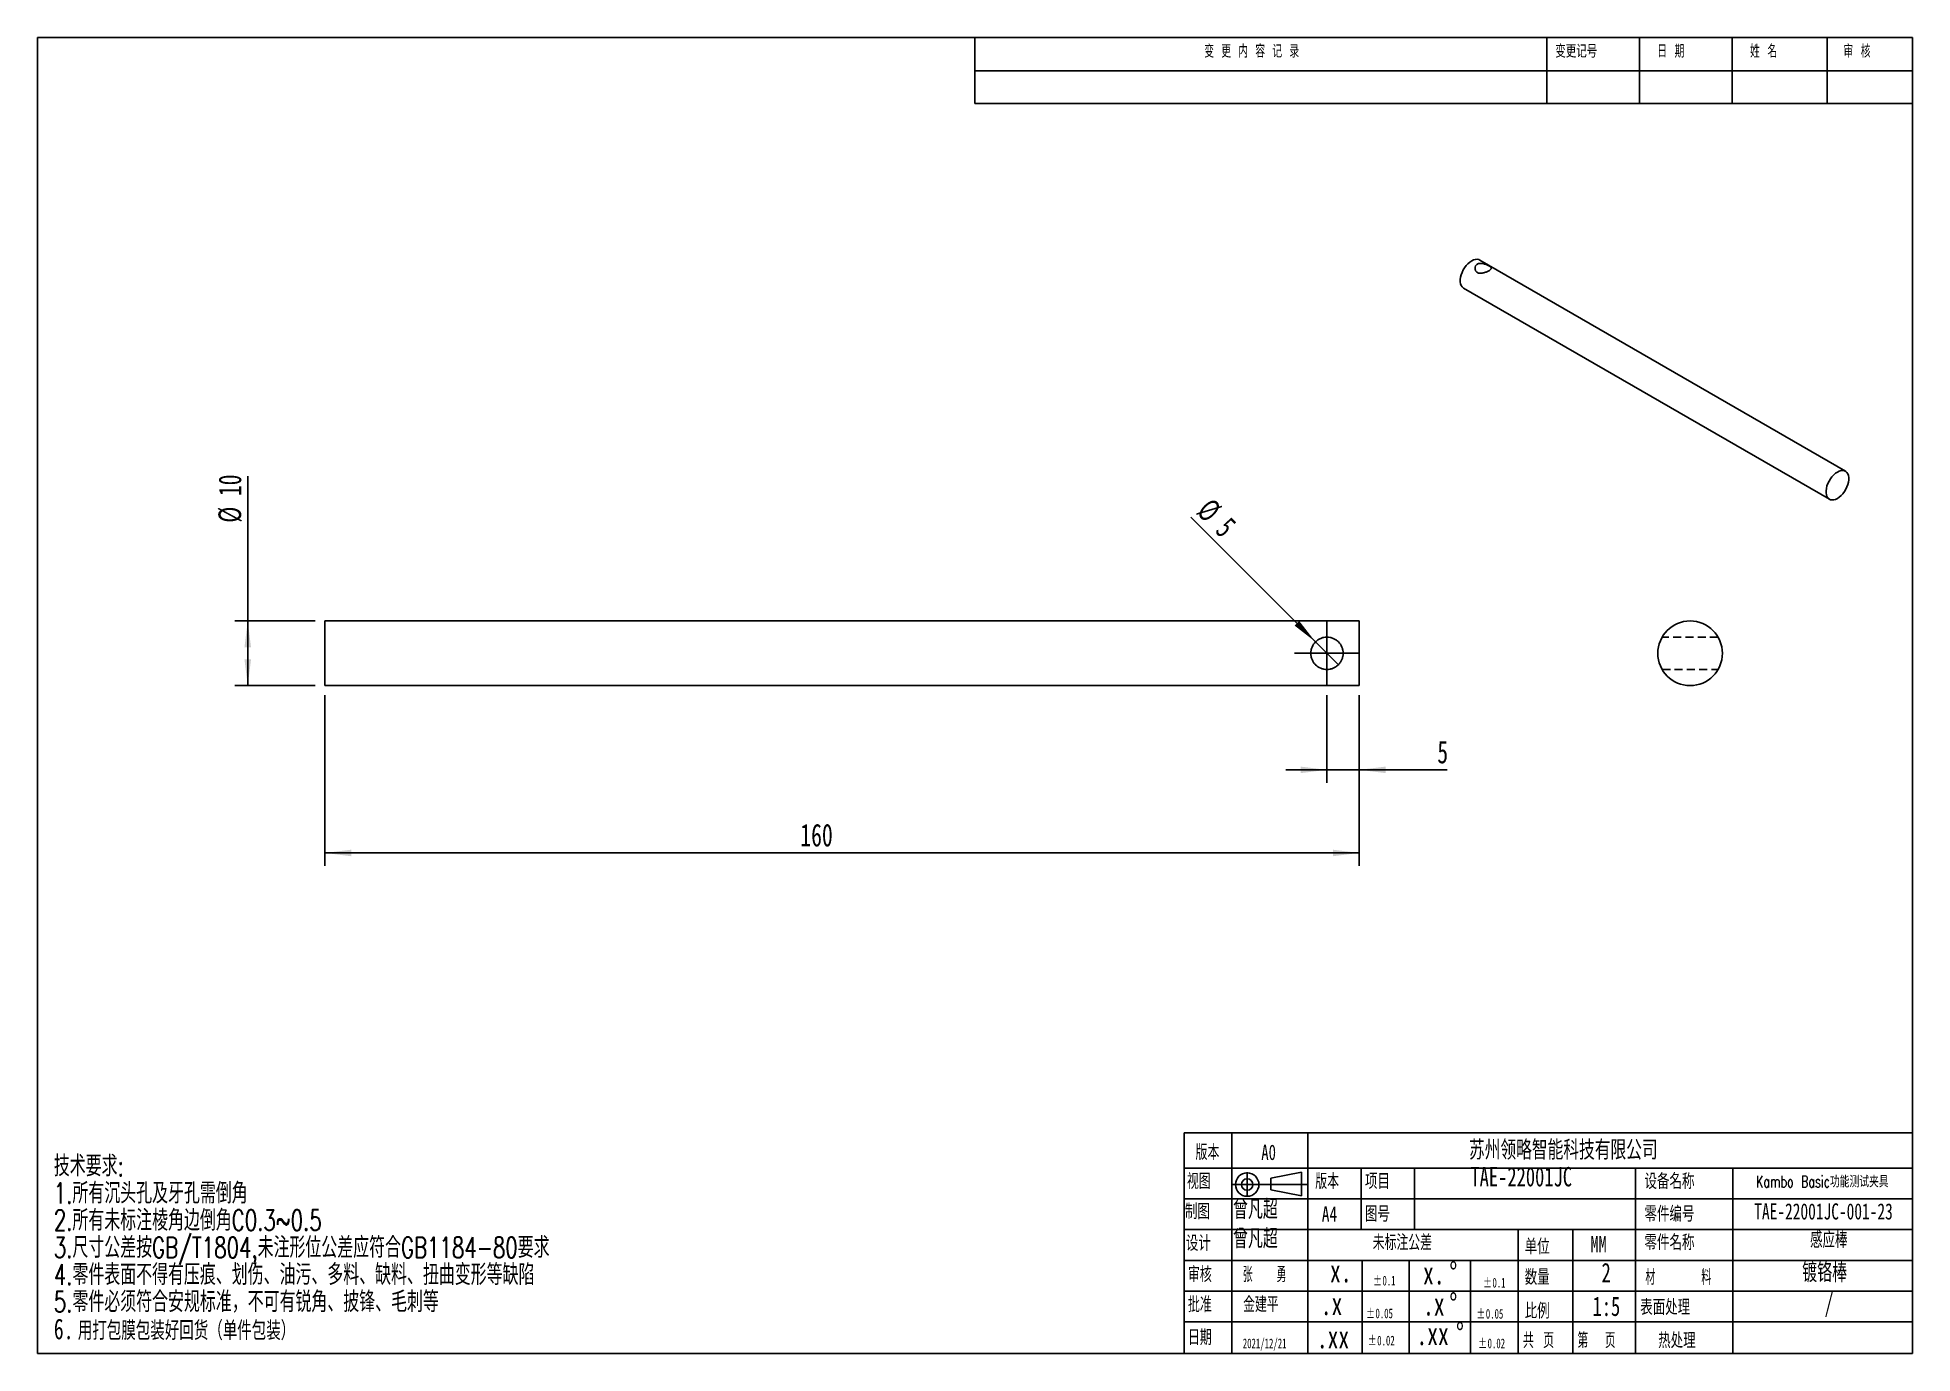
# Model space of a CAD drawing. Extents: x 2 to 292, y 3 to 207.
import ezdxf

# ---------------------------------------------------------------- set-up
doc = ezdxf.new("R2010")
doc.units = 0
for name, pattern in [('SLD-中心线', [34.29, 30.48, -1.27, 1.27, -1.27]), ('SLD-实线', [0]), ('SLD-虚线', [1.905, 1.27, -0.635])]:
    doc.linetypes.add(name, pattern=pattern)
doc.layers.get('0').update_dxf_attribs({"linetype": 'CONTINUOUS'})
for name, color, linetype in [('FORMAT', 7, 'SLD-实线'), ('图层1', 5, 'SLD-中心线'), ('图层7', 7, 'SLD-实线'), ('图框', 7, 'SLD-实线'), ('粗实线', 7, 'SLD-实线')]:
    doc.layers.add(name, color=color, linetype=linetype)
doc.styles.add('SLDTEXTSTYLE0', font='TXT', dxfattribs={"width": 0.7, "bigfont": 'bigfont'})
doc.styles.add('SLDTEXTSTYLE1', font='TXT', dxfattribs={"width": 0.736842, "bigfont": 'bigfont'})
doc.styles.add('SLDTEXTSTYLE2', font='TXT', dxfattribs={"width": 0.7})
doc.styles.add('SLDTEXTSTYLE3', font='TXT', dxfattribs={"width": 0.663})
doc.styles.add('SLDTEXTSTYLE4', font='TXT', dxfattribs={"width": 0.559211, "bigfont": 'bigfont'})
doc.styles.add('SLDTEXTSTYLE5', font='TXT', dxfattribs={"width": 0.736842})
doc.styles.add('SLDTEXTSTYLE6', font='TXT', dxfattribs={"width": 0.629187, "bigfont": 'bigfont'})
doc.styles.add('SLDTEXTSTYLE7', font='TXT', dxfattribs={"width": 0.657895, "bigfont": 'bigfont'})
doc.styles.add('SLDTEXTSTYLE8', font='TXT', dxfattribs={"width": 0.618421, "bigfont": 'bigfont'})
doc.styles.add('SLDTEXTSTYLE9', font='TXT', dxfattribs={"width": 0.58, "bigfont": 'bigfont'})
doc.dimstyles.new('SLDDIMSTYLE0', dxfattribs={"dimtxt": 3.5, "dimasz": 4.08, "dimexe": 0, "dimexo": 0.0625, "dimgap": 0.875, "dimtad": 2, "dimrnd": 1e-09, "dimzin": 12, "dimtxsty": 'SLDTEXTSTYLE2', "dimsah": 1, "dimcen": 0.09, "dimazin": 3, "dimtfac": 1, "dimtofl": 0, "dimtmove": 0, "dimatfit": 3, "dimtolj": 1, "dimtzin": 12})
doc.dimstyles.new('SLDDIMSTYLE1', dxfattribs={"dimtxt": 3.5, "dimasz": 4.08, "dimexe": 0, "dimexo": 0.0625, "dimgap": 0.875, "dimtad": 2, "dimrnd": 1e-09, "dimzin": 12, "dimtxsty": 'SLDTEXTSTYLE2', "dimsah": 1, "dimcen": 0.09, "dimazin": 3, "dimtfac": 1, "dimtmove": 0, "dimatfit": 3, "dimtolj": 1, "dimtzin": 12})
doc.dimstyles.new('SLDDIMSTYLE2', dxfattribs={"dimtxt": 3.5, "dimasz": 4.08, "dimexe": 0, "dimexo": 0.0625, "dimgap": 0.875, "dimtad": 2, "dimrnd": 1e-09, "dimzin": 12, "dimtxsty": 'SLDTEXTSTYLE2', "dimblk1": 'NONE', "dimsah": 1, "dimcen": 0, "dimazin": 3, "dimtfac": 1, "dimtmove": 0, "dimatfit": 3, "dimtolj": 1, "dimtzin": 12})

# ---------------------------------------------------------------- blocks, each defined once
blk = doc.blocks.new('SW_NOTE_0')
at = {"layer": '图层7', "color": 0, "char_height": 1.5, "attachment_point": 1, "style": 'SLDTEXTSTYLE3'}
for s, insert in [('%%p', (0, 1.93)), ('0.05', (1.44, 1.93))]:
    blk.add_mtext(s, dxfattribs=dict(at, insert=insert))
blk = doc.blocks.new('SW_NOTE_1')
at = {"layer": '图层7', "color": 0, "char_height": 1.5, "attachment_point": 1, "style": 'SLDTEXTSTYLE3'}
for s, insert in [('%%p', (0, 1.93)), ('0.02', (1.44, 1.93))]:
    blk.add_mtext(s, dxfattribs=dict(at, insert=insert))
blk = doc.blocks.new('SW_NOTE_2')
at = {"layer": '图层7', "color": 0, "char_height": 1.5, "attachment_point": 1, "style": 'SLDTEXTSTYLE3'}
for s, insert in [('%%p', (0, 1.93)), ('0.1', (1.44, 1.93))]:
    blk.add_mtext(s, dxfattribs=dict(at, insert=insert))
blk = doc.blocks.new('SW_NOTE_3')
at = {"layer": '图层7', "color": 0, "attachment_point": 1}
for s, insert, char_height, style in [('\\M+18B5A术\\M+19776\\M+18B81:', (0, 4.13), 3.2, 'SLDTEXTSTYLE0'), ('1.\\M+18F8A\\M+1974C沉头\\M+18D45\\M+18B79\\M+189E5\\M+18D45\\M+18EF9\\M+1937C\\M+18A70', (0, -0.07), 3.2, 'SLDTEXTSTYLE0'), ('2.\\M+18F8A\\M+1974C\\M+196A2标\\M+1928D棱\\M+18A70边\\M+1937C\\M+18A70C0.3~0.5', (0, -4.27), 3.2, 'SLDTEXTSTYLE0'), ('3.\\M+18EDA\\M+190A1\\M+18CF6\\M+18DB7\\M+188C2GB/T1804,\\M+196A2\\M+1928D\\M+18C60\\M+188CA\\M+18CF6\\M+18DB7应\\M+19584\\M+18D87GB1184-80\\M+19776\\M+18B81', (0, -8.47), 3.2, 'SLDTEXTSTYLE0'), ('4.\\M+197EB\\M+18C8F\\M+1955C\\M+196CA\\M+19573\\M+193BE\\M+1974C压\\M+18DAD\\M+18141划伤\\M+18141\\M+196FB污\\M+18141\\M+191BD\\M+197BF\\M+18141\\M+1E39E\\M+197BF\\M+18141扭\\M+18BC8变\\M+18C60\\M+19399\\M+1E39E\\M+1E89C', (0, -12.67), 3.2, 'SLDTEXTSTYLE0'), ('5.\\M+197EB\\M+18C8F\\M+1954B须\\M+19584\\M+18D87\\M+188C0规标\\M+18F79\\M+18143\\M+19573\\M+189C2\\M+1974C锐\\M+18A70\\M+18141\\M+194E2锋\\M+18141\\M+196D1\\M+18E68\\M+19399', (0, -16.87), 3.2, 'SLDTEXTSTYLE0'), ('6.', (0, -21.07), 3.2, 'SLDTEXTSTYLE2'), ('\\M+19770\\M+191C5\\M+195EF\\M+1968C\\M+195EF\\M+19195\\M+18D44\\M+189F1货\\M+18169单\\M+18C8F\\M+195EF\\M+19195\\M+1816A', (3.72, -21.47), 2.91042, 'SLDTEXTSTYLE0')]:
    blk.add_mtext(s, dxfattribs=dict(at, insert=insert, char_height=char_height, style=style))
blk = doc.blocks.new('SW_NOTE_4')
at = {"layer": '图层7', "color": 0, "char_height": 3.5, "attachment_point": 1, "style": 'SLDTEXTSTYLE2'}
for s, insert in [('.x', (0, 4.51)), ('%%d', (4.07, 4.51))]:
    blk.add_mtext(s, dxfattribs=dict(at, insert=insert))
blk = doc.blocks.new('SW_NOTE_5')
at = {"layer": '图层7', "color": 0, "char_height": 3.5, "attachment_point": 1, "style": 'SLDTEXTSTYLE2'}
for s, insert in [('x.', (0, 4.51)), ('%%d', (4.07, 4.51))]:
    blk.add_mtext(s, dxfattribs=dict(at, insert=insert))
blk = doc.blocks.new('SW_NOTE_6')
at = {"layer": '图层7', "color": 0, "char_height": 3.5, "attachment_point": 1, "style": 'SLDTEXTSTYLE2'}
for s, insert in [('.xx', (0, 4.51)), ('%%d', (6.11, 4.51))]:
    blk.add_mtext(s, dxfattribs=dict(at, insert=insert))
blk = doc.blocks.new('SW_NOTE_7')
at = {"layer": '图层7', "color": 0, "char_height": 1.5, "attachment_point": 1, "style": 'SLDTEXTSTYLE3'}
for s, insert in [('%%p', (0, 1.93)), ('0.1', (1.44, 1.93))]:
    blk.add_mtext(s, dxfattribs=dict(at, insert=insert))
blk = doc.blocks.new('SW_NOTE_8')
at = {"layer": '图层7', "color": 0, "char_height": 1.5, "attachment_point": 1, "style": 'SLDTEXTSTYLE3'}
for s, insert in [('%%p', (0, 1.93)), ('0.05', (1.44, 1.93))]:
    blk.add_mtext(s, dxfattribs=dict(at, insert=insert))
blk = doc.blocks.new('SW_NOTE_9')
at = {"layer": '图层7', "color": 0, "char_height": 1.5, "attachment_point": 1, "style": 'SLDTEXTSTYLE3'}
for s, insert in [('%%p', (0, 1.93)), ('0.02', (1.44, 1.93))]:
    blk.add_mtext(s, dxfattribs=dict(at, insert=insert))
blk = doc.blocks.new('_D')
at = {"layer": '图框', "color": 5}
for p, q in [((46.64, 104.86), (46.64, 78.49)), ((206.64, 104.86), (206.64, 78.49)), ((46.64, 80.49), (206.64, 80.49))]:
    blk.add_line(p, q, dxfattribs=at)
for points in [[(46.64, 80.49), (50.72, 79.98), (50.72, 80.99)], [(206.64, 80.49), (202.56, 80.99), (202.56, 79.98)]]:
    blk.add_solid(points, dxfattribs=at)
at = {"layer": '图框', "color": 5, "insert": (120.2, 85), "char_height": 3.5, "attachment_point": 1, "style": 'SLDTEXTSTYLE2'}
blk.add_mtext('160', dxfattribs=at)
blk = doc.blocks.new('_D_1')
at = {"layer": '图框', "color": 5}
for p, q in [((34.72, 116.36), (34.72, 138.74)), ((45.14, 116.36), (32.72, 116.36)), ((34.72, 106.36), (34.72, 116.36)), ((45.14, 106.36), (32.72, 106.36))]:
    blk.add_line(p, q, dxfattribs=at)
for points in [[(34.72, 116.36), (34.21, 112.28), (35.23, 112.28)], [(34.72, 106.36), (35.23, 110.44), (34.21, 110.44)]]:
    blk.add_solid(points, dxfattribs=at)
at = {"layer": '图框', "color": 5, "char_height": 3.5, "attachment_point": 1, "rotation": 90, "style": 'SLDTEXTSTYLE2'}
for s, insert in [('10', (30.21, 135.67)), ('%%c', (30.19, 131.55))]:
    blk.add_mtext(s, dxfattribs=dict(at, insert=insert))
blk = doc.blocks.new('_D_2')
at = {"layer": '图框', "color": 5}
for p, q in [((201.64, 104.86), (201.64, 91.34)), ((206.64, 104.86), (206.64, 91.34)), ((201.64, 93.34), (195.29, 93.34)), ((201.64, 93.34), (206.64, 93.34)), ((206.64, 93.34), (220.24, 93.34))]:
    blk.add_line(p, q, dxfattribs=at)
for points in [[(201.64, 93.34), (197.56, 93.84), (197.56, 92.83)], [(206.64, 93.34), (210.72, 92.83), (210.72, 93.84)]]:
    blk.add_solid(points, dxfattribs=at)
at = {"layer": '图框', "color": 5, "insert": (218.71, 97.85), "char_height": 3.5, "attachment_point": 1, "style": 'SLDTEXTSTYLE2'}
blk.add_mtext('5', dxfattribs=at)
blk = doc.blocks.new('_D_3')
at = {"layer": '图框', "color": 5}
for q in [(180.59, 132.4), (203.4, 109.59)]:
    blk.add_line((199.87, 113.12), q, dxfattribs=at)
blk.add_solid([(199.87, 113.12), (197.34, 116.37), (196.62, 115.65)], dxfattribs=at)
at = {"layer": '图框', "color": 5, "char_height": 3.5, "attachment_point": 1, "rotation": 315, "style": 'SLDTEXTSTYLE2'}
for s, insert in [('%%c', (183.78, 135.59)), ('5', (186.68, 132.67))]:
    blk.add_mtext(s, dxfattribs=dict(at, insert=insert))
blk = doc.blocks.new('_NONE')
blk = doc.blocks.new('SW_CENTERMARKSYMBOL_0')
at = {"layer": '图框', "color": 0}
for p, q in [((0, 2.5), (0, 5)), ((-2.5, 0), (-5, 0)), ((0, 0), (-2.5, 0)), ((0, 0), (0, 2.5)), ((0, 0), (0, -2.5)), ((0, 0), (2.5, 0)), ((2.5, 0), (5, 0)), ((0, -2.5), (0, -5))]:
    blk.add_line(p, q, dxfattribs=at)

msp = doc.modelspace()

# ---------------------------------------------------------------- linework, layer by layer
at = {"color": 7, "linetype": 'SLD-实线'}
for p, q in [((281.841, 139.508), (225.272, 172.164)), ((222.773, 167.834), (279.341, 135.178)), ((206.637, 116.356), (46.637, 116.356)), ((46.637, 106.356), (46.637, 116.356)), ((206.637, 106.356), (206.637, 116.356)), ((46.637, 106.356), (206.637, 106.356))]:
    msp.add_line(p, q, dxfattribs=at)
at = {"color": 7, "linetype": 'SLD-虚线'}
for p, q in [((262.151, 113.856), (253.462, 113.856)), ((253.479, 108.856), (262.158, 108.856))]:
    msp.add_line(p, q, dxfattribs=at)
at = {"color": 7, "linetype": 'SLD-实线', "flags": 128}
for points in [[(225.272, 172.164), (225.108, 172.237), (224.864, 172.28), (224.596, 172.261), (224.313, 172.181), (224.022, 172.041), (223.731, 171.845), (223.448, 171.599), (223.181, 171.309), (222.937, 170.983), (222.722, 170.631), (222.543, 170.262), (222.404, 169.885), (222.309, 169.511), (222.261, 169.151), (222.261, 168.814), (222.309, 168.509), (222.404, 168.245), (222.543, 168.029), (222.722, 167.866), (222.773, 167.834)], [(280.591, 135.302), (280.882, 135.497), (281.165, 135.744), (281.432, 136.033), (281.677, 136.359), (281.892, 136.711), (282.071, 137.081), (282.21, 137.458), (282.305, 137.831), (282.353, 138.191), (282.353, 138.529), (282.305, 138.833), (282.21, 139.098), (282.071, 139.314), (281.892, 139.476), (281.677, 139.581), (281.432, 139.624), (281.165, 139.605), (280.882, 139.525), (280.591, 139.384), (280.3, 139.189), (280.017, 138.942), (279.75, 138.653), (279.505, 138.327), (279.29, 137.975), (279.111, 137.605), (278.972, 137.228), (278.877, 136.855), (278.829, 136.495), (278.829, 136.157), (278.877, 135.853), (278.972, 135.588), (279.111, 135.372), (279.29, 135.21), (279.505, 135.105), (279.75, 135.062), (280.017, 135.081), (280.3, 135.162), (280.591, 135.302)]]:
    msp.add_lwpolyline(points, dxfattribs=at)
at = {"color": 7, "linetype": 'SLD-实线'}
msp.add_circle((257.809, 111.356), 5, dxfattribs=at)
for points in [[(226.674, 170.51), (226.615, 170.476), (226.55, 170.442), (226.413, 170.376), (226.339, 170.344), (226.112, 170.254), (225.95, 170.202), (225.71, 170.149), (225.629, 170.136), (225.47, 170.12), (225.393, 170.118), (225.243, 170.127), (225.169, 170.138), (225.031, 170.175), (224.967, 170.202), (224.85, 170.269), (224.796, 170.311), (224.704, 170.405), (224.665, 170.458), (224.603, 170.572), (224.58, 170.633), (224.548, 170.758), (224.54, 170.823), (224.54, 171.014), (224.571, 171.142), (224.663, 171.309), (224.701, 171.361), (224.793, 171.455), (224.845, 171.495), (224.962, 171.563), (225.028, 171.591), (225.166, 171.631), (225.238, 171.643), (225.391, 171.655), (225.469, 171.654), (225.628, 171.641), (225.709, 171.628), (225.87, 171.593), (225.95, 171.571), (226.108, 171.519), (226.187, 171.49), (226.337, 171.428), (226.409, 171.395), (226.548, 171.327), (226.613, 171.292), (226.731, 171.224), (226.784, 171.191), (226.876, 171.126), (226.915, 171.095), (227.008, 171.004), (227.04, 170.947), (227.04, 170.86), (227.033, 170.831), (227.002, 170.772), (226.978, 170.74), (226.917, 170.677), (226.879, 170.645), (226.787, 170.579), (226.734, 170.544), (226.674, 170.51)], [(199.137, 111.356), (199.137, 111.524), (199.153, 111.689), (199.219, 112.012), (199.268, 112.173), (199.458, 112.625), (199.643, 112.898), (199.983, 113.238), (200.108, 113.341), (200.377, 113.521), (200.518, 113.598), (200.817, 113.724), (200.977, 113.773), (201.3, 113.839), (201.464, 113.856), (201.797, 113.857), (201.965, 113.84), (202.289, 113.775), (202.447, 113.727), (202.75, 113.6), (202.892, 113.524), (203.161, 113.344), (203.287, 113.241), (203.628, 112.901), (203.814, 112.628), (204.003, 112.178), (204.053, 112.02), (204.119, 111.693), (204.136, 111.529), (204.137, 111.197), (204.12, 111.028), (204.056, 110.704), (204.008, 110.547), (203.88, 110.242), (203.803, 110.098), (203.623, 109.83), (203.519, 109.703), (203.292, 109.476), (203.168, 109.374), (202.9, 109.193), (202.756, 109.115), (202.457, 108.989), (202.301, 108.94), (201.975, 108.874), (201.808, 108.857), (201.477, 108.856), (201.309, 108.872), (200.984, 108.937), (200.827, 108.985), (200.373, 109.174), (200.1, 109.358), (199.757, 109.7), (199.655, 109.823), (199.474, 110.091), (199.395, 110.237), (199.269, 110.538), (199.22, 110.694), (199.154, 111.019), (199.137, 111.188), (199.137, 111.356)]]:
    msp.add_open_spline(points, degree=3, knots=[0, 0, 0, 0, 0.03125, 0.03125, 0.0625, 0.0625, 0.125, 0.125, 0.15625, 0.15625, 0.1875, 0.1875, 0.21875, 0.21875, 0.25, 0.25, 0.28125, 0.28125, 0.3125, 0.3125, 0.34375, 0.34375, 0.375, 0.375, 0.4375, 0.4375, 0.46875, 0.46875, 0.5, 0.5, 0.53125, 0.53125, 0.5625, 0.5625, 0.59375, 0.59375, 0.625, 0.625, 0.65625, 0.65625, 0.6875, 0.6875, 0.71875, 0.71875, 0.75, 0.75, 0.78125, 0.78125, 0.8125, 0.8125, 0.875, 0.875, 0.90625, 0.90625, 0.9375, 0.9375, 0.96875, 0.96875, 1, 1, 1, 1], dxfattribs=at)
at = {"layer": 'FORMAT'}
for p, q in [((186.911, 37.198), (186.911, 3.096)), ((198.661, 37.198), (198.661, 3.096)), ((179.553, 31.758), (292.203, 31.758)), ((192.951, 30.201), (197.689, 31.126)), ((192.951, 28.384), (192.951, 30.201)), ((197.689, 31.126), (197.689, 27.459)), ((206.951, 31.758), (206.951, 22.245)), ((215.155, 31.758), (215.155, 22.245)), ((249.362, 31.758), (249.362, 3.096)), ((264.4, 31.758), (264.4, 3.096)), ((179.553, 27.002), (292.203, 27.002)), ((192.951, 28.384), (197.689, 27.459)), ((179.553, 22.245), (292.203, 22.245)), ((231.209, 22.245), (231.209, 3.096)), ((239.69, 3.096), (239.69, 22.245)), ((179.553, 17.488), (292.203, 17.488)), ((207.102, 17.488), (207.102, 3.096)), ((214.371, 17.488), (214.371, 3.096)), ((223.838, 17.488), (223.838, 3.096)), ((179.553, 12.731), (292.203, 12.731)), ((179.553, 7.974), (292.203, 7.974))]:
    msp.add_line(p, q, dxfattribs=at)
at = {"layer": 'FORMAT', "linetype": 'SLD-中心线'}
for p, q in [((186.911, 29.213), (198.518, 29.213)), ((189.302, 31.121), (189.302, 27.304))]:
    msp.add_line(p, q, dxfattribs=at)
at = {"layer": 'FORMAT'}
for radius in [1.813, 0.888]:
    msp.add_circle((189.302, 29.213), radius, dxfattribs=at)
at = {"layer": '图层7', "color": 5}
for p, q in [((147.203, 206.571), (147.203, 196.354)), ((235.632, 206.571), (235.632, 196.354)), ((249.962, 206.571), (249.962, 196.354)), ((264.292, 206.571), (264.292, 196.354)), ((279.004, 206.571), (279.004, 196.354)), ((147.203, 201.442), (292.203, 201.442)), ((147.203, 196.354), (292.203, 196.354))]:
    msp.add_line(p, q, dxfattribs=at)
at = {"layer": '粗实线', "color": 5}
for p, q in [((2.203, 206.571), (2.203, 3.096)), ((2.203, 206.571), (292.203, 206.571)), ((292.203, 206.571), (292.203, 3.096)), ((2.203, 3.096), (292.203, 3.096))]:
    msp.add_line(p, q, dxfattribs=at)
at = {"layer": '粗实线'}
for q in [(179.553, 3.096), (292.203, 37.198)]:
    msp.add_line((179.553, 37.198), q, dxfattribs=at)

# ---------------------------------------------------------------- block references
at = {"layer": '图层7', "color": 5}
msp.add_blockref('SW_NOTE_3', (4.728, 29.562), dxfattribs=at)
at = {"layer": '图层7'}
for name, p in [('SW_NOTE_5', (216.501, 12.756)), ('SW_NOTE_2', (208.781, 13.184)), ('SW_NOTE_7', (225.794, 12.86)), ('SW_NOTE_4', (216.501, 7.948)), ('SW_NOTE_0', (207.699, 8.118)), ('SW_NOTE_8', (224.773, 8.053)), ('SW_NOTE_1', (207.97, 3.918)), ('SW_NOTE_6', (215.483, 3.373)), ('SW_NOTE_9', (225.043, 3.478))]:
    msp.add_blockref(name, p, dxfattribs=at)
at = {"layer": '图框', "color": 5}
msp.add_blockref('SW_CENTERMARKSYMBOL_0', (201.637, 111.356), dxfattribs=at)

# ---------------------------------------------------------------- texts
at = {"layer": 'FORMAT', "char_height": 2.38125, "attachment_point": 2, "style": 'SLDTEXTSTYLE0'}
for s, insert in [('\\M+194C5\\M+1967B', (183.15, 35.395)), ('\\M+196A2标\\M+1928D\\M+18CF6\\M+18DB7', (213.304, 21.453))]:
    msp.add_mtext(s, dxfattribs=dict(at, insert=insert))
at = {"layer": 'FORMAT', "color": 5, "insert": (192.618, 35.395), "char_height": 2.3813, "attachment_point": 2, "style": 'SLDTEXTSTYLE2'}
msp.add_mtext('A0', dxfattribs=at)
at = {"layer": '图层1'}
for s, insert, char_height, attachment_point, style in [('TAE-22001JC', (231.685, 31.928), 3, 2, 'SLDTEXTSTYLE2'), ('Kambo Basic\\M+18CF7\\M+1945C测试夹\\M+18BEF', (278.253, 30.577), 1.8, 2, 'SLDTEXTSTYLE0'), ('\\M+1915C\\M+1967D\\M+192B4', (187.11, 26.877), 3, 1, 'SLDTEXTSTYLE0'), ('TAE-22001JC-001-23', (278.443, 26.315), 2.5, 2, 'SLDTEXTSTYLE2'), ('\\M+1915C\\M+1967D\\M+192B4', (187.11, 22.349), 3, 1, 'SLDTEXTSTYLE0'), ('\\M+18AB4应\\M+1965F', (279.252, 21.91), 2.5, 2, 'SLDTEXTSTYLE0'), ('镀铬\\M+1965F', (278.609, 17.106), 3, 2, 'SLDTEXTSTYLE0'), ('2', (244.822, 17.106), 3, 2, 'SLDTEXTSTYLE2'), ('1:5', (244.857, 11.897), 3, 2, 'SLDTEXTSTYLE2'), ('/', (279.303, 12.462), 3, 2, 'SLDTEXTSTYLE2')]:
    msp.add_mtext(s, dxfattribs=dict(at, insert=insert, char_height=char_height, attachment_point=attachment_point, style=style))
at = {"layer": '图层7', "color": 5, "char_height": 2, "attachment_point": 1}
for s, insert, style in [('变 \\M+18D58 \\M+193E0 \\M+19765 记 录', (182.664, 205.456), 'SLDTEXTSTYLE6'), ('变\\M+18D58记\\M+18D86', (236.958, 205.456), 'SLDTEXTSTYLE1'), ('\\M+193FA \\M+18AFA', (252.719, 205.456), 'SLDTEXTSTYLE7'), ('\\M+190A9 \\M+196BC', (267.083, 205.456), 'SLDTEXTSTYLE7'), ('审 \\M+18A6A', (281.517, 205.456), 'SLDTEXTSTYLE7')]:
    msp.add_mtext(s, dxfattribs=dict(at, insert=insert, style=style))
at = {"layer": '图层7', "attachment_point": 1}
for s, insert, char_height, style in [('苏\\M+18F42领\\M+197AA\\M+19271\\M+1945C\\M+189C8\\M+18B5A\\M+1974C\\M+18CC0\\M+18CF6\\M+18E69', (223.608, 36.065), 3, 'SLDTEXTSTYLE1'), ('视图', (179.988, 30.907), 2.3813, 'SLDTEXTSTYLE0'), ('\\M+194C5\\M+1967B', (199.833, 30.907), 2.38125, 'SLDTEXTSTYLE0'), ('项\\M+196DA', (207.518, 30.907), 2.3813, 'SLDTEXTSTYLE1'), ('设备\\M+196BC\\M+18FCC', (250.753, 30.907), 2.38125, 'SLDTEXTSTYLE1'), ('\\M+190A7图', (179.671, 26.245), 2.3813, 'SLDTEXTSTYLE1'), ('\\M+197EB\\M+18C8F编\\M+18D86', (250.753, 25.857), 2.38125, 'SLDTEXTSTYLE1'), ('A4', (200.841, 25.857), 2.3813, 'SLDTEXTSTYLE5'), ('图\\M+18D86', (207.518, 25.857), 2.3813, 'SLDTEXTSTYLE1'), ('设计', (179.829, 21.328), 2.3813, 'SLDTEXTSTYLE1'), ('单\\M+188CA', (232.23, 20.804), 2.3813, 'SLDTEXTSTYLE1'), ('MM', (242.395, 21.262), 2.5, 'SLDTEXTSTYLE5'), ('\\M+197EB\\M+18C8F\\M+196BC\\M+18FCC', (250.753, 21.453), 2.38125, 'SLDTEXTSTYLE1'), ('审\\M+18A6A', (180.147, 16.508), 2.3813, 'SLDTEXTSTYLE0'), ('张   \\M+19745', (188.618, 16.508), 2.38125, 'SLDTEXTSTYLE9'), ('x.', (202.11, 17.591), 3.5, 'SLDTEXTSTYLE2'), ('\\M+19094\\M+197CA', (232.23, 16.085), 2.38125, 'SLDTEXTSTYLE1'), ('\\M+18DDE      \\M+197BF', (250.886, 16.085), 2.38125, 'SLDTEXTSTYLE4'), ('\\M+194E1\\M+18F79', (180.147, 11.864), 2.38125, 'SLDTEXTSTYLE0'), ('\\M+18BE0\\M+18C9A\\M+195BD', (188.678, 11.864), 2.38125, 'SLDTEXTSTYLE0'), ('.x', (200.684, 12.524), 3.5, 'SLDTEXTSTYLE2'), ('\\M+1955C\\M+196CA处\\M+1979D', (250.094, 11.441), 2.38125, 'SLDTEXTSTYLE1'), ('\\M+194E4\\M+197E1', (232.23, 10.877), 2.38125, 'SLDTEXTSTYLE1'), ('\\M+193FA\\M+18AFA', (180.147, 6.764), 2.38125, 'SLDTEXTSTYLE0'), ('.xx', (200.073, 7.385), 3.5, 'SLDTEXTSTYLE2'), ('\\M+18BA4 页', (231.937, 6.302), 2.3813, 'SLDTEXTSTYLE7'), ('\\M+191E6  页', (240.403, 6.302), 2.38125, 'SLDTEXTSTYLE8'), ('热处\\M+1979D', (252.87, 6.302), 2.3813, 'SLDTEXTSTYLE1'), ('2021/12/21', (188.618, 5.411), 1.5, 'SLDTEXTSTYLE3')]:
    msp.add_mtext(s, dxfattribs=dict(at, insert=insert, char_height=char_height, style=style))

# ---------------------------------------------------------------- dimensions: what is measured, and where the dimension line sits
at = {"layer": '图框', "color": 5}
dim = msp.add_linear_dim(base=(34.719, 116.356), p1=(46.637, 106.356), p2=(46.637, 116.356), angle=90, text='%%c<>', dimstyle='SLDDIMSTYLE0', dxfattribs=at)
dim.commit()
dim.dimension.update_dxf_attribs({"geometry": '_D_1', "text_midpoint": (34.719, 135.148), "dimtype": 160})
dim = msp.add_diameter_dim_2p(p1=(203.404, 109.588), p2=(199.869, 113.124), dimstyle='SLDDIMSTYLE2', dxfattribs=at)
dim.commit()
dim.dimension.update_dxf_attribs({"geometry": '_D_3', "text_midpoint": (182.475, 130.518), "dimtype": 163})
for base, p1, dimstyle, picture, middle in [((206.637, 80.486), (46.637, 106.356), 'SLDDIMSTYLE0', '_D', (122.505, 80.486)), ((206.637, 93.335), (201.637, 106.356), 'SLDDIMSTYLE1', '_D_2', (219.476, 93.335))]:
    dim = msp.add_linear_dim(base=base, p1=p1, p2=(206.637, 106.356), dimstyle=dimstyle, dxfattribs=at)
    dim.commit()
    dim.dimension.update_dxf_attribs({"geometry": picture, "text_midpoint": middle, "dimtype": 160})

doc.saveas('drawing.dxf')
